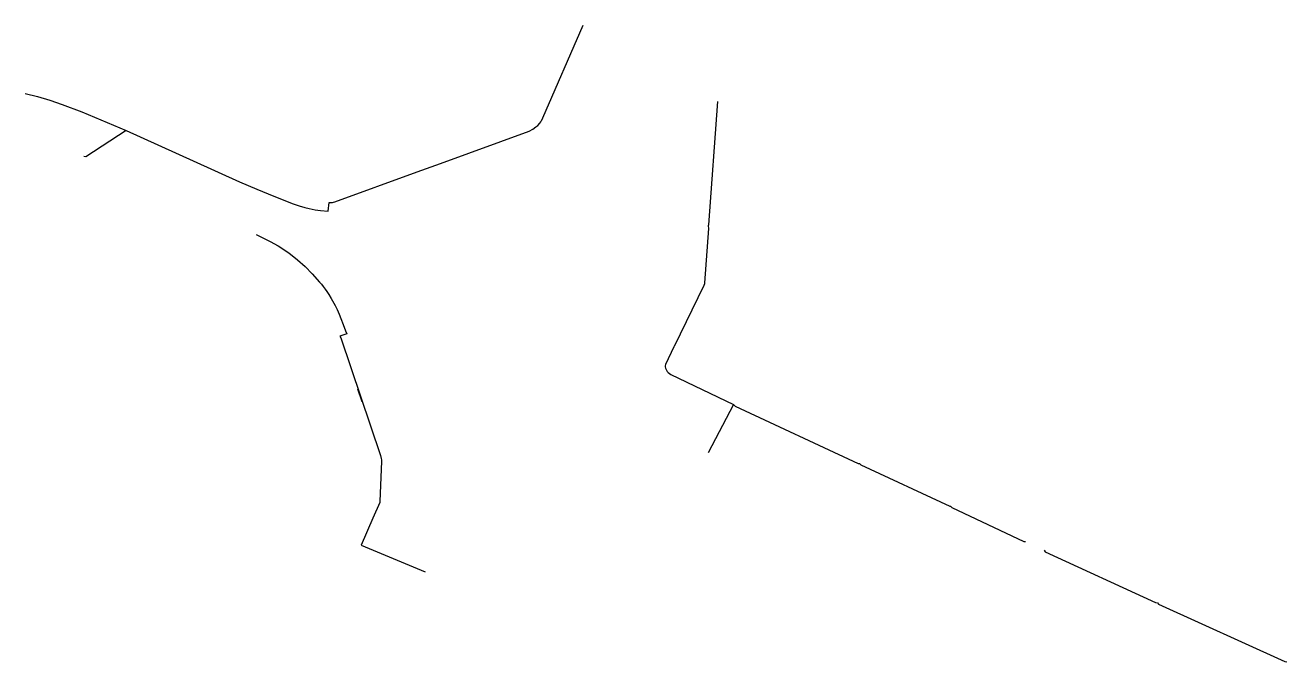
# Model space of a CAD drawing. Header units: metres. Extents: x 357649 to 360292, y 2798399 to 2799733.
import ezdxf

# ---------------------------------------------------------------- set-up
doc = ezdxf.new("R2010")
doc.units = ezdxf.units.M
doc.layers.add('etisalat DUCT', color=7, linetype='Continuous')
doc.layers.add('EX_ETC_DUCT', color=7, linetype='Continuous')

msp = doc.modelspace()

# ---------------------------------------------------------------- linework, layer by layer
at = {"layer": 'etisalat DUCT'}
msp.add_lwpolyline([(358354.7, 2798943.9), (358346.1, 2798970.7)], dxfattribs=at)
at = {"layer": 'EX_ETC_DUCT'}
for points in [[(358733.6, 2799539.6), (358818.1, 2799733.4)], [(357648.9, 2799590), (357674.6, 2799583.7), (357700.3, 2799576.3), (357726.6, 2799567.3), (357767.6, 2799552.1), (357860.6, 2799512.7)], [(359099.3, 2799573.4), (359080.2, 2799314.8), (359079.8, 2799313.2)], [(358518.7, 2799443.3), (358704.9, 2799511.6), (358712.5, 2799515.6), (358718.4, 2799520.1), (358722.6, 2799523.5), (358726.8, 2799528.3), (358729.2, 2799531.2), (358730.1, 2799532.7), (358731.2, 2799534.5), (358733.6, 2799539.6)], [(357860.6, 2799512.7), (357775.8, 2799457.8), (357771.7, 2799458)], [(357860.6, 2799512.7), (358001.1, 2799448.9)], [(358001.1, 2799448.9), (358098, 2799405.3), (358134, 2799389.9), (358170, 2799375.1), (358210.2, 2799359), (358223.2, 2799354.6), (358234.6, 2799351.3), (358244.1, 2799349), (358256.7, 2799346.7), (358267.6, 2799344.9), (358283.9, 2799343.6)], [(358285.6, 2799361.8), (358292.9, 2799362.1), (358294.6, 2799362.5), (358297.4, 2799363.2), (358470.3, 2799426.2), (358518.7, 2799443.3)], [(358283.9, 2799343.6), (358285.6, 2799361.8)], [(358132.5, 2799294.6), (358162.3, 2799280.3), (358178.7, 2799270.9), (358201.3, 2799256.3), (358219.6, 2799241.7), (358235.6, 2799227.6), (358250.2, 2799212.1), (358265.7, 2799194.7), (358269.5, 2799190.4), (358273, 2799185.9), (358277.1, 2799180.5), (358280.6, 2799175.5), (358284.9, 2799168.9), (358289.7, 2799160.8), (358298, 2799146.3), (358302.6, 2799137.5), (358306.7, 2799127.8), (358310.4, 2799118.9), (358315.2, 2799106.4), (358320, 2799092.8), (358322.5, 2799086.3)], [(359079.8, 2799313.2), (359080.6, 2799307.6), (359072.3, 2799193.8), (359072, 2799191.3), (359070.9, 2799188), (359008.4, 2799059.8), (359007.6, 2799059.1)], [(358322.5, 2799086.3), (358308.3, 2799081.6)], [(358308.3, 2799081.6), (358310.1, 2799078.2), (358393, 2798831.6)], [(359007.6, 2799059.1), (358990.3, 2799022.2), (358989.9, 2799019.8), (358990, 2799017.1), (358990.6, 2799014.3), (358991.6, 2799011.7), (358993.8, 2799007.9), (358995.7, 2799005.9), (358998.7, 2799003.3), (359001.8, 2799001.6), (359132.9, 2798938.6)], [(359132.9, 2798938.6), (359080.1, 2798837.2)], [(359132.9, 2798938.6), (359136.3, 2798935.1), (359393.7, 2798814.8), (359397, 2798814.6)], [(358393, 2798831.6), (358394.9, 2798825.5), (358395.4, 2798822.6), (358395.7, 2798819.6), (358392.2, 2798734.9), (358391.6, 2798733.1), (358377.3, 2798700.2), (358352.6, 2798644)], [(359397, 2798814.6), (359399.7, 2798812.2), (359586.1, 2798725.7), (359587.8, 2798725.4)], [(359587.8, 2798725.4), (359590.2, 2798722.4), (359741, 2798651.7), (359744.4, 2798651.3)], [(358352.6, 2798644), (358486.8, 2798587.8)], [(359783.4, 2798633.2), (359786.1, 2798629.8), (360016.9, 2798523.2), (360021.2, 2798522.8)], [(360021.2, 2798522.8), (360023.6, 2798520.4), (360287.8, 2798400.2), (360292, 2798399.3)]]:
    msp.add_lwpolyline(points, dxfattribs=at)

doc.saveas('drawing.dxf')
